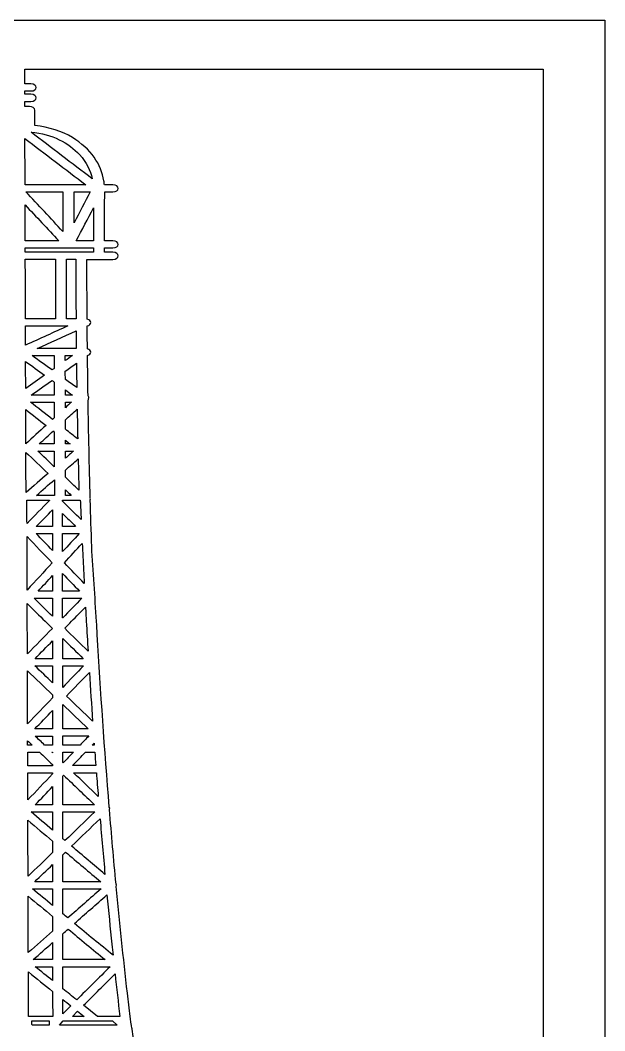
# Model space of a CAD drawing. Extents: x 385.5 to 423.8, y 888.2 to 956.4.
# Drawn here: x 404.67 to 423.77, y 923.4 to 956.45 of the extents above; entities that cross this region are included whole.
import ezdxf

# ---------------------------------------------------------------- set-up
doc = ezdxf.new("R2010")
doc.units = 0
doc.layers.add('Plan_1', color=7, linetype='CONTINUOUS')

msp = doc.modelspace()

# ---------------------------------------------------------------- linework, layer by layer
at = {"layer": 'Plan_1', "color": 7}
for p, q in [((385.51022, 956.445755), (423.77414, 956.445755)), ((423.77414, 956.445755), (423.77414, 888.181845)), ((404.81346, 954.839675), (421.75525, 954.839675)), ((404.81459, 954.838635), (404.81346, 954.839675)), ((404.81459, 954.835635), (404.81459, 954.838635)), ((421.75525, 954.839675), (421.75525, 889.787945)), ((405.0155, 954.362305), (404.81659, 954.362305)), ((404.81705, 954.131625), (405.0155, 954.131625)), ((405.0155, 954.022425), (404.81746, 954.022425)), ((404.81834, 953.792395), (405.0155, 953.792395)), ((404.96635, 953.620525), (404.81875, 953.620525)), ((405.14639, 953.000225), (405.14639, 953.505195)), ((404.81958, 952.576525), (404.81987, 952.576525)), ((406.60738, 952.050075), (406.60738, 952.050075)), ((406.80621, 951.065325), (404.82458, 951.065325)), ((407.68884, 951.062005), (407.41808, 951.062005)), ((404.84732, 950.834625), (406.06331, 950.834625)), ((406.06331, 950.834625), (406.06331, 949.536845)), ((406.06331, 950.834625), (406.06331, 950.834625)), ((406.42471, 949.823695), (406.42471, 950.834625)), ((406.42471, 950.834625), (406.95765, 950.834625)), ((406.95765, 950.834625), (406.95765, 950.834625)), ((407.42877, 950.831275), (407.68884, 950.831275)), ((404.82678, 950.408605), (404.82633, 950.408605)), ((407.0616, 950.310965), (407.0616, 949.235015)), ((407.0616, 950.310965), (407.0616, 950.310965)), ((407.42577, 949.231305), (407.42577, 950.456995)), ((405.92558, 949.235015), (404.82978, 949.235015)), ((404.8306, 949.004995), (407.06165, 949.004995)), ((407.0616, 949.235015), (406.49488, 949.235015)), ((407.68839, 949.231305), (407.42577, 949.231305)), ((407.42577, 948.858025), (407.42577, 949.001275)), ((407.42577, 949.001275), (407.68839, 949.001275)), ((407.0616, 948.861765), (404.83104, 948.861765)), ((407.0616, 948.951595), (407.0616, 948.951565)), ((407.0616, 948.951565), (407.0616, 948.861765)), ((407.68839, 948.858025), (407.42577, 948.858025)), ((404.83228, 948.630695), (405.81947, 948.630695)), ((405.81947, 948.630695), (405.81993, 948.630695)), ((405.81993, 948.630695), (405.81993, 946.679235)), ((406.1808, 946.679235), (406.1808, 948.630695)), ((406.1808, 948.630695), (406.48364, 948.630695)), ((406.48364, 948.630695), (406.48334, 948.630695)), ((406.84664, 948.627345), (407.68839, 948.627345)), ((405.81993, 946.679235), (404.83828, 946.679235)), ((406.49134, 946.679235), (406.1808, 946.679235)), ((404.83885, 946.449145), (404.83915, 946.449145)), ((404.83915, 946.449145), (406.22283, 946.449145)), ((406.49439, 946.290615), (406.49397, 946.290615)), ((406.49997, 945.709415), (405.21638, 945.709415)), ((405.05602, 945.478365), (405.0556, 945.478365)), ((405.0556, 945.478365), (405.05602, 945.478365)), ((405.05602, 945.478395), (405.78017, 945.478395)), ((405.05602, 945.478365), (405.05602, 945.478365)), ((405.78017, 945.478395), (405.78017, 945.478365)), ((405.78017, 945.478365), (405.78017, 945.062195)), ((406.1403, 945.478365), (406.37166, 945.478365)), ((406.1403, 945.315675), (406.1403, 945.478365)), ((406.1403, 945.478365), (406.1403, 945.478365)), ((404.84213, 945.284745), (404.84211, 945.284745)), ((406.50425, 945.228945), (406.50427, 945.228945)), ((405.77975, 944.613745), (405.78012, 944.613735)), ((406.14072, 944.190065), (406.14072, 944.355115)), ((406.14072, 944.355115), (406.14072, 944.355115)), ((405.78053, 944.190065), (405.02519, 944.190065)), ((406.37125, 944.190065), (406.14072, 944.190065)), ((404.84666, 943.715065), (404.84683, 943.715065)), ((404.99782, 943.960415), (405.78012, 943.960415)), ((404.99784, 943.960355), (404.99782, 943.960415)), ((405.78012, 943.960415), (405.78012, 943.960075)), ((405.78012, 943.960075), (405.78012, 943.589825)), ((406.14072, 943.960085), (406.33917, 943.960085)), ((406.14072, 943.777335), (406.14072, 943.960085)), ((406.14072, 943.960085), (406.14072, 943.960085)), ((406.5269, 943.729025), (406.52693, 943.729015)), ((405.78012, 943.589825), (405.78012, 943.446595)), ((406.14151, 943.374785), (406.1411, 943.375125)), ((406.14151, 943.071265), (406.14151, 943.374785)), ((405.78011, 942.989965), (405.78012, 942.989935)), ((406.14113, 942.591135), (406.14113, 942.709545)), ((406.14113, 942.709545), (406.14113, 942.709545)), ((405.23989, 942.360065), (405.78053, 942.360065)), ((405.78053, 942.591135), (405.28653, 942.591135)), ((405.78053, 942.360065), (405.78053, 941.845605)), ((405.78053, 942.360065), (405.78053, 942.360065)), ((406.29385, 942.591135), (406.14113, 942.591135)), ((406.14113, 942.360065), (406.41232, 942.360065)), ((406.14113, 942.123915), (406.14113, 942.360065)), ((406.14113, 942.360065), (406.14113, 942.360065)), ((404.85181, 942.316865), (404.85156, 942.316865)), ((406.55945, 942.100465), (406.55946, 942.100465)), ((405.78143, 941.420625), (405.78143, 940.909835)), ((405.78143, 941.420625), (405.78143, 941.420625)), ((406.14154, 940.909835), (406.14154, 941.088815)), ((406.14154, 941.088815), (406.14154, 941.088815)), ((404.88532, 940.750935), (405.61931, 940.750935)), ((404.88575, 940.750705), (404.88532, 940.750935)), ((405.78143, 940.909835), (405.19586, 940.909835)), ((405.61931, 940.750935), (405.62431, 940.745935)), ((406.05174, 940.720635), (406.05174, 940.750935)), ((406.05174, 940.750935), (406.62919, 940.750935)), ((406.32933, 940.909835), (406.14154, 940.909835)), ((405.72069, 940.434815), (405.72069, 939.892435)), ((405.72069, 940.434815), (405.72069, 940.434815)), ((406.05134, 940.318785), (406.05175, 940.318785)), ((405.72069, 939.892435), (405.19118, 939.892435)), ((406.47822, 939.892755), (406.05175, 939.892755)), ((404.88887, 939.559965), (404.88875, 939.559965)), ((405.18901, 939.662385), (405.72069, 939.662385)), ((405.18901, 939.662385), (405.18901, 939.662385)), ((406.05219, 939.662755), (406.5963, 939.662755)), ((406.05219, 939.072355), (406.05219, 939.662755)), ((406.05219, 939.662755), (406.05219, 939.662755)), ((406.69281, 939.340485), (406.69286, 939.340485)), ((405.72069, 938.285655), (405.72069, 938.285655)), ((406.05263, 937.778605), (406.05263, 938.350955)), ((406.05263, 938.350955), (406.05263, 938.350955)), ((404.89387, 937.815135), (404.89387, 937.815135)), ((404.89387, 937.815135), (404.89387, 937.815135)), ((405.7211, 937.778285), (405.25406, 937.778285)), ((406.60269, 937.778605), (406.05263, 937.778605)), ((405.11843, 937.548255), (405.72154, 937.548255)), ((405.11843, 937.548255), (405.11843, 937.548255)), ((405.72154, 937.548255), (405.72154, 936.955505)), ((406.05263, 937.548255), (406.68396, 937.548255)), ((406.05263, 937.548255), (406.05263, 937.548255)), ((404.89533, 937.369275), (404.89562, 937.369275)), ((406.79983, 937.257025), (406.79985, 937.257025)), ((405.48372, 936.791505), (405.48418, 936.791505)), ((406.05345, 936.903785), (406.05304, 936.903785)), ((406.82595, 936.791505), (406.82552, 936.791505)), ((405.72239, 936.155175), (405.72239, 936.069075)), ((406.05389, 936.231715), (406.05389, 936.231715)), ((405.72239, 936.069085), (405.72239, 935.569555)), ((405.72239, 936.069075), (405.72239, 936.069085)), ((405.72239, 935.569555), (405.1492, 935.569555)), ((406.7284, 935.569205), (406.05433, 935.569205)), ((404.90216, 935.178235), (404.90245, 935.178235)), ((405.14235, 935.338505), (405.72239, 935.338505)), ((405.72239, 935.338505), (405.72239, 935.338505)), ((406.05433, 935.338505), (406.73785, 935.338505)), ((406.05433, 934.630705), (406.05433, 935.338505)), ((406.05433, 935.338505), (406.05433, 935.338505)), ((406.92561, 935.121055), (406.92561, 935.121055)), ((405.72285, 934.392185), (405.72285, 934.288035)), ((405.7228, 933.875325), (405.7228, 933.875325)), ((406.05474, 933.272705), (406.05474, 934.074725)), ((406.05474, 934.074725), (406.05474, 934.074725)), ((405.72321, 933.272705), (405.14112, 933.272705)), ((406.89175, 933.272705), (406.05474, 933.272705)), ((404.90888, 932.884795), (404.90888, 932.884795)), ((405.1518, 933.042025), (405.72321, 933.042025)), ((405.72321, 933.042025), (405.72321, 932.745955)), ((405.72321, 933.042025), (405.72321, 933.042025)), ((406.05474, 933.042345), (406.90718, 933.042345)), ((406.05474, 933.042345), (406.05474, 933.042345)), ((407.08288, 932.810255), (407.08258, 932.810255)), ((405.05385, 932.746325), (404.9093, 932.746325)), ((404.91043, 932.515575), (405.29497, 932.515575)), ((405.29497, 932.515575), (405.29466, 932.515595)), ((405.72321, 932.745955), (405.46149, 932.745955)), ((405.70225, 932.515595), (405.72325, 932.515595)), ((405.70225, 932.515595), (405.70225, 932.515595)), ((405.72325, 932.515595), (405.72325, 932.495495)), ((406.62491, 932.746275), (406.05518, 932.746275)), ((406.05518, 932.515595), (406.40506, 932.515595)), ((406.05523, 932.515245), (406.05518, 932.515595)), ((406.05523, 932.178025), (406.05523, 932.515245)), ((406.80112, 932.515925), (407.10396, 932.515925)), ((407.08758, 932.746255), (407.02168, 932.746255)), ((407.10396, 932.515925), (407.10393, 932.515925)), ((405.7237, 932.072205), (404.91143, 932.072205)), ((404.91186, 931.841535), (404.91231, 931.841505)), ((404.91231, 931.841505), (405.72411, 931.841505)), ((405.7237, 932.105205), (405.7237, 932.072205)), ((405.72411, 931.841505), (405.72411, 931.802405)), ((407.13733, 932.072545), (406.37854, 932.072545)), ((406.40717, 931.841505), (407.15527, 931.841505)), ((406.40718, 931.841505), (406.40717, 931.841505)), ((406.05533, 931.733455), (406.05531, 931.733465)), ((405.7237, 931.386205), (405.7237, 931.386205)), ((405.02053, 930.559715), (405.72411, 930.559715)), ((405.02053, 930.559715), (405.02053, 930.559715)), ((405.72411, 930.790045), (405.15482, 930.790045)), ((405.72411, 930.559715), (405.72411, 929.964895)), ((406.05555, 930.559745), (406.05559, 930.559715)), ((406.05559, 930.559715), (407.10007, 930.559715)), ((407.09883, 930.790035), (406.05602, 930.790035)), ((404.91668, 930.286095), (404.91697, 930.286095)), ((405.72491, 929.603495), (405.72491, 929.231945)), ((406.05559, 929.159115), (406.056, 929.159445)), ((406.1467, 929.246845), (406.14669, 929.246895)), ((406.34599, 929.439495), (406.34599, 929.439495)), ((405.72455, 928.839925), (405.72455, 928.274395)), ((405.72455, 928.839925), (405.72455, 928.839925)), ((404.92209, 928.623845), (404.92168, 928.623845)), ((405.72455, 928.274395), (405.13898, 928.274395)), ((407.29816, 928.274065), (406.056, 928.274065)), ((405.0667, 928.044025), (405.72499, 928.044025)), ((405.0667, 928.044025), (405.0667, 928.044025)), ((405.72499, 928.044025), (405.72499, 927.501625)), ((406.05644, 928.043715), (407.30712, 928.043715)), ((406.05644, 928.043715), (406.05644, 928.043715)), ((404.92384, 927.805535), (404.92428, 927.805535)), ((406.43839, 926.913335), (406.43843, 926.913335)), ((406.22924, 926.729895), (406.22924, 926.729895)), ((405.7254, 926.288545), (405.7254, 925.729815)), ((405.7254, 926.288545), (405.7254, 926.288545)), ((405.7254, 925.729815), (405.08851, 925.729815)), ((407.44357, 925.729535), (406.05729, 925.729535)), ((404.93182, 925.326595), (404.93154, 925.326595)), ((405.15397, 925.499445), (405.7254, 925.499445)), ((405.15397, 925.499445), (405.15397, 925.499445)), ((406.05731, 925.498785), (407.60141, 925.498785)), ((406.05731, 924.778395), (406.05731, 925.498785)), ((406.05731, 925.498785), (406.05731, 925.498785)), ((407.76652, 925.261945), (407.76652, 925.261945)), ((406.05775, 924.428255), (406.05775, 924.428305)), ((406.05775, 924.375555), (406.05775, 924.428255)), ((406.05775, 923.962135), (406.05775, 924.375555)), ((407.19207, 923.872935), (406.73615, 924.236695)), ((405.72669, 923.872935), (404.93582, 923.872935)), ((406.37125, 923.872935), (406.54151, 924.042415)), ((406.75368, 923.872935), (406.37125, 923.872935)), ((406.37125, 923.872935), (406.37125, 923.872935)), ((406.54151, 924.042415), (406.75368, 923.872935)), ((407.92434, 923.872935), (407.19207, 923.872935)), ((405.04059, 923.723915), (405.61419, 923.723915)), ((405.0406, 923.723885), (405.04059, 923.723915)), ((405.59969, 923.584015), (405.0522, 923.584015)), ((405.61419, 923.723915), (405.61419, 923.601715)), ((405.95334, 923.584065), (406.06797, 923.723935)), ((407.8388, 923.584065), (405.95334, 923.584065)), ((406.06797, 923.723935), (407.67753, 923.723935)), ((407.67753, 923.723935), (407.8388, 923.584065))]:
    msp.add_line(p, q, dxfattribs=at)
for points in [[(404.81659, 954.362305), (404.81615, 954.519535), (404.81574, 954.677775), (404.81459, 954.835635)], [(405.0155, 954.131625), (405.24815, 954.131625), (405.24815, 954.362305), (405.0155, 954.362305)], [(404.81746, 954.022425), (404.81746, 954.058825), (404.81746, 954.095225), (404.81705, 954.131625)], [(405.0155, 953.792395), (405.24815, 953.792395), (405.24815, 954.022425), (405.0155, 954.022425)], [(404.81875, 953.620525), (404.81875, 953.677725), (404.81834, 953.735185), (404.81834, 953.792395)], [(405.14639, 953.505195), (405.14639, 953.567795), (405.06429, 953.620525), (404.96635, 953.620525)], [(406.3731, 952.608205), (406.03222, 952.814425), (405.60576, 952.953585), (405.14639, 953.000225)], [(407.02055, 951.259975), (406.35372, 951.767305), (405.68732, 952.275005), (405.02012, 952.782335)], [(405.02012, 952.782335), (405.70658, 952.730235), (406.25878, 952.427435), (406.60738, 952.050075)], [(407.40138, 951.199105), (407.31628, 951.723455), (406.97749, 952.241725), (406.3731, 952.608205)], [(404.82458, 951.065325), (404.82358, 951.568845), (404.82158, 952.073025), (404.81958, 952.576525)], [(404.81987, 952.576525), (405.48184, 952.073025), (406.14386, 951.568845), (406.80621, 951.065325)], [(406.60738, 952.050075), (406.83361, 951.805445), (406.96063, 951.536625), (407.02055, 951.259975)], [(407.41808, 951.062005), (407.41408, 951.107605), (407.40908, 951.153505), (407.40138, 951.199105)], [(407.68884, 950.831275), (407.9219, 950.831275), (407.9219, 951.062005), (407.68884, 951.062005)], [(406.06331, 949.536845), (405.65827, 949.970035), (405.25277, 950.402165), (404.84732, 950.834625)], [(406.95765, 950.834625), (406.78018, 950.497755), (406.60223, 950.160565), (406.42471, 949.823695)], [(407.42577, 950.456995), (407.42577, 950.580855), (407.42877, 950.706385), (407.42877, 950.831275)], [(404.82633, 950.408605), (405.19249, 950.017295), (405.55903, 949.625975), (405.92558, 949.235015)], [(404.82978, 949.235015), (404.82878, 949.626305), (404.82778, 950.017295), (404.82678, 950.408605)], [(406.49488, 949.235015), (406.68354, 949.593665), (406.87301, 949.952335), (407.0616, 950.310965)], [(404.83104, 948.861765), (404.83104, 948.909065), (404.8306, 948.957065), (404.8306, 949.004995)], [(407.06165, 949.004995), (407.06165, 948.987295), (407.06165, 948.969295), (407.0616, 948.951595)], [(407.68839, 949.001275), (407.9215, 949.001275), (407.9215, 949.231305), (407.68839, 949.231305)], [(407.68839, 948.627345), (407.9215, 948.627345), (407.9215, 948.858025), (407.68839, 948.858025)], [(404.83828, 946.679235), (404.83628, 947.329815), (404.83428, 947.980095), (404.83228, 948.630695)], [(406.48334, 948.630695), (406.48378, 947.980095), (406.48634, 947.329815), (406.49134, 946.679235)], [(406.85464, 946.670435), (406.84964, 947.322725), (406.84664, 947.975045), (406.84664, 948.627345)], [(406.85564, 946.451295), (407.00836, 946.483895), (407.00746, 946.638785), (406.85464, 946.670435)], [(404.84085, 945.819995), (404.84042, 946.029965), (404.83985, 946.239235), (404.83885, 946.449145)], [(406.22283, 946.449145), (405.76217, 946.239195), (405.30151, 946.029925), (404.84085, 945.819995)], [(406.85664, 946.242015), (406.85622, 946.311715), (406.85581, 946.381495), (406.85564, 946.451295)], [(405.21638, 945.709415), (405.64239, 945.903045), (406.06839, 946.096685), (406.49439, 946.290615)], [(406.49397, 946.290615), (406.49597, 946.097015), (406.49697, 945.903365), (406.49997, 945.709415)], [(406.86264, 945.698245), (406.85964, 945.879615), (406.85864, 946.060625), (406.85664, 946.242015)], [(406.86464, 945.483525), (407.00489, 945.519225), (407.00448, 945.663175), (406.86264, 945.698245)], [(405.70787, 945.011195), (405.49057, 945.167025), (405.27332, 945.322525), (405.05602, 945.478395)], [(406.37166, 945.478365), (406.29466, 945.424265), (406.21727, 945.369795), (406.1403, 945.315675)], [(406.88304, 944.161875), (406.87604, 944.602525), (406.87024, 945.042825), (406.86464, 945.483525)], [(404.84211, 945.284745), (405.04914, 945.136735), (405.25617, 944.988695), (405.46317, 944.840015)], [(404.84513, 944.406145), (404.84413, 944.699115), (404.84313, 944.991765), (404.84213, 945.284745)], [(405.78017, 945.062195), (405.75577, 945.045195), (405.73227, 945.028195), (405.70787, 945.011195)], [(406.14028, 944.973395), (406.26171, 945.058495), (406.3832, 945.143865), (406.50425, 945.228945)], [(406.50427, 945.228945), (406.50727, 944.963865), (406.51127, 944.698135), (406.51537, 944.433385)], [(405.46317, 944.840015), (405.25658, 944.696085), (405.05084, 944.551135), (404.84513, 944.406145)], [(406.14069, 944.701535), (406.14069, 944.792035), (406.14028, 944.882915), (406.14028, 944.973395)], [(406.51537, 944.433385), (406.39046, 944.522485), (406.26519, 944.611695), (406.14069, 944.701535)], [(405.02519, 944.190065), (405.25228, 944.349665), (405.47859, 944.508585), (405.70485, 944.667145)], [(405.70485, 944.667145), (405.73005, 944.649445), (405.75535, 944.631345), (405.77975, 944.613745)], [(405.78012, 944.613735), (405.78012, 944.472865), (405.78053, 944.331645), (405.78053, 944.190065)], [(406.14072, 944.355115), (406.21722, 944.300015), (406.2947, 944.245215), (406.37125, 944.190065)], [(406.90054, 944.075075), (406.91384, 944.103675), (406.90554, 944.135275), (406.88304, 944.161875)], [(406.88514, 944.021675), (406.89624, 944.038675), (406.90144, 944.056375), (406.90054, 944.075075)], [(406.95574, 940.819675), (406.92624, 941.887145), (406.90264, 942.953895), (406.88514, 944.021675)], [(404.85066, 942.594185), (404.84981, 942.967465), (404.84866, 943.341765), (404.84666, 943.715065)], [(404.84683, 943.715065), (405.06838, 943.543195), (405.28954, 943.371035), (405.51068, 943.199195)], [(405.72452, 943.395495), (405.48242, 943.583655), (405.24035, 943.771825), (404.99784, 943.960355)], [(406.33917, 943.960085), (406.27327, 943.898885), (406.207, 943.838565), (406.14072, 943.777335)], [(406.1411, 943.375125), (406.26943, 943.492875), (406.39818, 943.611295), (406.5269, 943.729025)], [(406.52693, 943.729015), (406.53293, 943.405045), (406.53853, 943.080425), (406.54573, 942.756845)], [(405.78012, 943.446595), (405.76172, 943.429595), (405.74292, 943.412595), (405.72452, 943.395495)], [(405.51068, 943.199195), (405.29083, 942.997745), (405.07054, 942.796315), (404.85066, 942.594185)], [(406.54573, 942.756845), (406.411, 942.861315), (406.27582, 942.966815), (406.14151, 943.071265)], [(405.28653, 942.591135), (405.44051, 942.732035), (405.59444, 942.873915), (405.74891, 943.014765)], [(405.74891, 943.014765), (405.75921, 943.006765), (405.76991, 942.998465), (405.78011, 942.989965)], [(405.78012, 942.989935), (405.78053, 942.857565), (405.78053, 942.724185), (405.78053, 942.591135)], [(406.14113, 942.709545), (406.19203, 942.670045), (406.24297, 942.630645), (406.29385, 942.591135)], [(405.78053, 941.845605), (405.6009, 942.017455), (405.4204, 942.188935), (405.23989, 942.360065)], [(406.41232, 942.360065), (406.32202, 942.281065), (406.23141, 942.202865), (406.14113, 942.123915)], [(404.85156, 942.316865), (405.09237, 942.087535), (405.33318, 941.858185), (405.57441, 941.628835)], [(404.85581, 941.002055), (404.85481, 941.440685), (404.85281, 941.878245), (404.85181, 942.316865)], [(406.14153, 941.735665), (406.28096, 941.857165), (406.41999, 941.978985), (406.55945, 942.100465)], [(406.55946, 942.100465), (406.56746, 941.759535), (406.57616, 941.419585), (406.58556, 941.079285)], [(406.14161, 941.501585), (406.14161, 941.579885), (406.14161, 941.657415), (406.14153, 941.735665)], [(405.57441, 941.628835), (405.33488, 941.420625), (405.09539, 941.211335), (404.85581, 941.002055)], [(405.19586, 940.909835), (405.39092, 941.080315), (405.58597, 941.250095), (405.78143, 941.420625)], [(406.58556, 941.079285), (406.43755, 941.220185), (406.28962, 941.360365), (406.14161, 941.501585)], [(406.14154, 941.088815), (406.20444, 941.029215), (406.26689, 940.969715), (406.32933, 940.909835)], [(404.88775, 939.990525), (404.8869, 940.244005), (404.88575, 940.497205), (404.88575, 940.750705)], [(405.62431, 940.745935), (405.37877, 940.494135), (405.13368, 940.242305), (404.88775, 939.990525)], [(406.65699, 940.116285), (406.45555, 940.317735), (406.25323, 940.519165), (406.05174, 940.720635)], [(406.62919, 940.750935), (406.63819, 940.539285), (406.64759, 940.327985), (406.65699, 940.116285)], [(406.95674, 940.766975), (406.96174, 940.783975), (406.96174, 940.802775), (406.95574, 940.819675)], [(407.00384, 939.232345), (406.98674, 939.743795), (406.97094, 940.255525), (406.95674, 940.766975)], [(405.19118, 939.892435), (405.36782, 940.073805), (405.54402, 940.254155), (405.72069, 940.434815)], [(406.05175, 939.892755), (406.05134, 940.034675), (406.05134, 940.177235), (406.05134, 940.318785)], [(406.05175, 940.318785), (406.1942, 940.176885), (406.33659, 940.034305), (406.47822, 939.892755)], [(404.88875, 939.559965), (405.16378, 939.274135), (405.43793, 938.988985), (405.71253, 938.703155)], [(404.89387, 937.815135), (404.89187, 938.396885), (404.89087, 938.978575), (404.88887, 939.559965)], [(405.7211, 939.108415), (405.54361, 939.292815), (405.36609, 939.477285), (405.18901, 939.662385)], [(405.72069, 939.662385), (405.72069, 939.477285), (405.7211, 939.292815), (405.7211, 939.108415)], [(406.5963, 939.662755), (406.4149, 939.466075), (406.23357, 939.269055), (406.05219, 939.072355)], [(406.10856, 938.705845), (406.3032, 938.917165), (406.49781, 939.128795), (406.69281, 939.340485)], [(406.69286, 939.340485), (406.70656, 939.046815), (406.72106, 938.753185), (406.73566, 938.459505)], [(407.15911, 936.788495), (407.11331, 937.603095), (407.04151, 938.420775), (407.00384, 939.232345)], [(405.71253, 938.703155), (405.4394, 938.407235), (405.167, 938.110735), (404.89387, 937.815135)], [(406.75786, 938.031085), (406.54143, 938.256355), (406.32503, 938.481285), (406.10856, 938.705845)], [(406.73566, 938.459505), (406.74266, 938.316955), (406.75066, 938.174375), (406.75786, 938.031085)], [(405.25406, 937.778285), (405.40933, 937.948065), (405.56542, 938.116855), (405.72069, 938.285655)], [(405.72069, 938.285655), (405.72069, 938.116855), (405.7211, 937.947735), (405.7211, 937.778285)], [(406.05263, 938.350955), (406.23571, 938.160385), (406.4192, 937.969205), (406.60269, 937.778605)], [(405.72154, 936.955505), (405.52095, 937.152875), (405.31946, 937.350575), (405.11843, 937.548255)], [(406.05304, 936.903785), (406.05304, 937.118505), (406.05263, 937.332855), (406.05263, 937.548255)], [(406.68396, 937.548255), (406.47397, 937.332855), (406.26352, 937.118155), (406.05345, 936.903785)], [(404.89733, 936.791505), (404.89648, 936.983775), (404.89633, 937.176705), (404.89533, 937.369275)], [(404.89562, 937.369275), (405.09153, 937.176335), (405.28743, 936.983405), (405.48372, 936.791505)], [(406.34432, 936.791505), (406.49614, 936.946345), (406.64801, 937.101525), (406.79983, 937.257025)], [(406.79985, 937.257025), (406.80785, 937.101155), (406.81695, 936.946345), (406.82595, 936.791505)], [(404.90033, 935.724725), (404.89948, 936.080345), (404.89833, 936.435905), (404.89733, 936.791505)], [(405.48418, 936.791505), (405.56248, 936.714905), (405.64069, 936.637355), (405.71899, 936.560805)], [(406.12105, 936.562825), (406.19545, 936.639425), (406.26988, 936.715275), (406.34432, 936.791505)], [(406.82552, 936.791505), (406.84392, 936.466205), (406.86272, 936.140905), (406.88282, 935.815275)], [(407.18351, 936.357015), (407.17451, 936.500925), (407.16721, 936.644545), (407.15911, 936.788495)], [(405.71899, 936.560805), (405.44612, 936.281775), (405.1732, 936.003095), (404.90033, 935.724725)], [(406.88282, 935.815275), (406.62917, 936.064655), (406.37512, 936.314105), (406.12105, 936.562825)], [(405.1492, 935.569555), (405.33998, 935.764895), (405.53074, 935.959875), (405.72239, 936.155175)], [(406.05389, 936.231715), (406.27886, 936.010885), (406.50384, 935.790055), (406.7284, 935.569205)], [(406.05433, 935.569205), (406.05389, 935.790035), (406.05389, 936.010865), (406.05389, 936.231715)], [(407.57743, 930.718335), (407.42342, 932.596985), (407.29385, 934.477015), (407.18351, 936.357015)], [(404.90716, 933.443505), (404.90516, 934.021855), (404.90416, 934.600245), (404.90216, 935.178235)], [(404.90245, 935.178235), (405.17575, 934.916225), (405.44952, 934.654575), (405.72285, 934.392185)], [(405.7228, 934.782505), (405.52945, 934.968305), (405.33571, 935.153405), (405.14235, 935.338505)], [(405.72239, 935.338505), (405.7228, 935.153405), (405.7228, 934.968285), (405.7228, 934.782505)], [(406.73785, 935.338505), (406.50984, 935.103055), (406.28188, 934.866535), (406.05433, 934.630705)], [(406.17795, 934.346605), (406.42687, 934.604835), (406.67626, 934.863135), (406.92561, 935.121055)], [(406.92561, 935.121055), (406.95941, 934.590215), (406.99451, 934.059735), (407.03126, 933.529275)], [(405.72285, 934.288035), (405.45083, 934.006675), (405.17923, 933.724885), (404.90716, 933.443505)], [(407.03126, 933.529275), (406.74684, 933.801825), (406.46238, 934.074035), (406.17795, 934.346605)], [(405.14112, 933.272705), (405.3353, 933.473805), (405.52904, 933.674555), (405.7228, 933.875325)], [(405.7228, 933.875325), (405.72321, 933.674555), (405.72321, 933.473455), (405.72321, 933.272705)], [(406.05474, 934.074725), (406.33358, 933.807275), (406.6125, 933.540135), (406.89175, 933.272705)], [(404.90888, 932.884795), (404.95758, 932.838895), (405.00548, 932.792295), (405.05385, 932.746325)], [(404.9093, 932.746325), (404.9093, 932.792225), (404.9093, 932.838825), (404.90888, 932.884795)], [(405.46149, 932.745955), (405.35839, 932.844655), (405.25532, 932.943305), (405.1518, 933.042025)], [(406.05518, 932.746275), (406.05518, 932.844975), (406.05474, 932.943655), (406.05474, 933.042345)], [(406.90718, 933.042345), (406.81308, 932.943645), (406.71897, 932.844995), (406.62491, 932.746275)], [(407.02168, 932.746255), (407.04218, 932.767755), (407.06228, 932.788855), (407.08288, 932.810255)], [(407.08258, 932.810255), (407.08458, 932.788855), (407.08558, 932.767755), (407.08758, 932.746255)], [(404.91143, 932.072205), (404.91102, 932.219855), (404.91061, 932.367535), (404.91043, 932.515575)], [(405.29466, 932.515595), (405.43796, 932.378825), (405.58041, 932.242005), (405.7237, 932.105205)], [(405.72325, 932.495495), (405.71625, 932.501495), (405.70915, 932.508795), (405.70225, 932.515595)], [(406.40506, 932.515595), (406.29303, 932.398525), (406.18179, 932.281825), (406.06973, 932.164425)], [(406.37854, 932.072545), (406.51927, 932.220225), (406.66042, 932.367885), (406.80112, 932.515925)], [(407.10393, 932.515925), (407.11503, 932.368245), (407.12613, 932.220595), (407.13733, 932.072545)], [(406.06973, 932.164425), (406.06473, 932.168425), (406.06073, 932.173425), (406.05523, 932.178025)], [(404.91486, 930.954775), (404.91401, 931.250125), (404.91286, 931.546155), (404.91186, 931.841535)], [(405.72411, 931.802405), (405.45423, 931.519605), (405.18476, 931.237555), (404.91486, 930.954775)], [(407.21647, 931.067045), (406.94656, 931.325305), (406.67665, 931.583615), (406.40718, 931.841505)], [(407.15527, 931.841505), (407.17537, 931.583245), (407.19547, 931.325305), (407.21647, 931.067045)], [(406.05531, 931.733465), (406.06431, 931.743465), (406.07361, 931.752365), (406.08301, 931.761865)], [(406.05602, 930.790035), (406.05602, 931.104465), (406.05602, 931.418865), (406.05533, 931.733455)], [(406.08301, 931.761865), (406.42133, 931.437895), (406.76009, 931.113985), (407.09883, 930.790035)], [(405.15482, 930.790045), (405.34431, 930.988755), (405.53421, 931.187495), (405.7237, 931.386205)], [(405.7237, 931.386205), (405.7237, 931.187495), (405.72411, 930.988755), (405.72411, 930.790045)], [(405.72411, 929.964895), (405.48972, 930.162925), (405.25488, 930.361345), (405.02053, 930.559715)], [(406.05594, 929.684875), (406.05594, 929.976495), (406.05552, 930.268105), (406.05555, 930.559745)], [(407.10007, 930.559715), (406.77673, 930.247325), (406.45296, 929.935315), (406.12954, 929.622575)], [(407.58343, 930.638035), (407.59453, 930.663935), (407.59243, 930.694835), (407.57743, 930.718335)], [(407.79854, 928.201655), (407.72204, 929.013555), (407.65012, 929.825455), (407.58343, 930.638035)], [(404.92168, 928.623845), (404.91968, 929.177825), (404.91868, 929.732145), (404.91668, 930.286095)], [(404.91697, 930.286095), (405.18603, 930.058775), (405.4555, 929.831145), (405.72491, 929.603495)], [(406.34599, 929.439495), (406.65609, 929.738925), (406.9662, 930.038395), (407.27632, 930.337805)], [(407.27632, 930.337805), (407.32772, 929.731245), (407.38107, 929.124335), (407.43669, 928.518085)], [(406.12954, 929.622575), (406.10474, 929.643375), (406.08034, 929.664075), (406.05594, 929.684875)], [(405.72491, 929.231945), (405.45717, 928.974015), (405.18986, 928.715725), (404.92253, 928.457465)], [(406.056, 928.274065), (406.056, 928.569415), (406.05559, 928.864115), (406.05559, 929.159115)], [(406.056, 929.159445), (406.0864, 929.188745), (406.1163, 929.217945), (406.1467, 929.246845)], [(406.14669, 929.246895), (406.53082, 928.922605), (406.91447, 928.598675), (407.29816, 928.274065)], [(407.43669, 928.518085), (407.07329, 928.825215), (406.70988, 929.132365), (406.34599, 929.439495)], [(405.13898, 928.274395), (405.33447, 928.463245), (405.52906, 928.651425), (405.72455, 928.839925)], [(404.92253, 928.457465), (404.92253, 928.512965), (404.92209, 928.568395), (404.92209, 928.623845)], [(407.80554, 928.126155), (407.81584, 928.151255), (407.81354, 928.176855), (407.79854, 928.201655)], [(405.72499, 927.501625), (405.50555, 927.682295), (405.28614, 927.863345), (405.0667, 928.044025)], [(406.05688, 927.228415), (406.05644, 927.500165), (406.05644, 927.771965), (406.05644, 928.043715)], [(407.30712, 928.043715), (406.94565, 927.726585), (406.58381, 927.409095), (406.22242, 927.092295)], [(406.43843, 926.913335), (406.79259, 927.224005), (407.14673, 927.534665), (407.50091, 927.845335)], [(407.50091, 927.845335), (407.55271, 927.307015), (407.60656, 926.769055), (407.66298, 926.231065)], [(408.16997, 924.630835), (408.03654, 925.795605), (407.91547, 926.960725), (407.80554, 928.126155)], [(404.92984, 925.958535), (404.92784, 926.573945), (404.92584, 927.189755), (404.92384, 927.805535)], [(404.92428, 927.805535), (405.19118, 927.585365), (405.4581, 927.365565), (405.7254, 927.145065)], [(406.22242, 927.092295), (406.16722, 927.137595), (406.11206, 927.183195), (406.05688, 927.228415)], [(405.7254, 927.145065), (405.7254, 926.982045), (405.72581, 926.819415), (405.72581, 926.656395)], [(407.70058, 925.873105), (407.27971, 926.219855), (406.85883, 926.566545), (406.43839, 926.913335)], [(405.72581, 926.656395), (405.46064, 926.423995), (405.19504, 926.191245), (404.92984, 925.958535)], [(406.05688, 926.578485), (406.11458, 926.628885), (406.17192, 926.679545), (406.22924, 926.729895)], [(406.05729, 925.729535), (406.05688, 926.012285), (406.05688, 926.295755), (406.05688, 926.578485)], [(406.22924, 926.729895), (406.63387, 926.396435), (407.03894, 926.062965), (407.44357, 925.729535)], [(405.08851, 925.729815), (405.30064, 925.915965), (405.51323, 926.102045), (405.7254, 926.288545)], [(407.66298, 926.231065), (407.67538, 926.111635), (407.68818, 925.992535), (407.70058, 925.873105)], [(404.93154, 925.326595), (405.1963, 925.115265), (405.46149, 924.903965), (405.72623, 924.692685)], [(404.93582, 923.872935), (404.93482, 924.357495), (404.93282, 924.842085), (404.93182, 925.326595)], [(405.72581, 925.043145), (405.53506, 925.195245), (405.34475, 925.347325), (405.15397, 925.499445)], [(405.7254, 925.499445), (405.72581, 925.347365), (405.72581, 925.195265), (405.72581, 925.043145)], [(407.60141, 925.498785), (407.2387, 925.137395), (406.876, 924.776365), (406.51241, 924.415015)], [(406.73615, 924.236695), (407.07962, 924.578685), (407.42304, 924.919965), (407.76652, 925.261945)], [(407.76652, 925.261945), (407.81702, 924.798815), (407.86962, 924.335735), (407.92434, 923.872935)], [(405.72623, 924.692685), (405.72623, 924.419415), (405.72669, 924.146205), (405.72669, 923.872935)], [(406.51241, 924.415015), (406.36059, 924.536115), (406.20872, 924.657265), (406.05731, 924.778395)], [(408.25807, 923.870325), (408.22807, 924.123825), (408.19857, 924.377355), (408.16997, 924.630835)], [(406.05775, 924.428305), (406.14415, 924.359205), (406.23097, 924.290155), (406.31782, 924.221085)], [(406.31782, 924.221085), (406.23102, 924.134985), (406.14458, 924.048225), (406.05775, 923.962135)], [(408.31577, 923.494325), (408.30547, 923.570225), (408.26827, 923.794475), (408.25807, 923.870325)], [(405.0522, 923.584015), (405.0482, 923.630615), (405.0442, 923.677215), (405.0406, 923.723885)], [(405.61419, 923.601715), (405.60919, 923.595715), (405.60419, 923.589415), (405.59969, 923.584015)], [(408.32177, 923.453825), (408.32277, 923.467125), (408.32136, 923.481025), (408.31577, 923.494325)], [(408.91372, 919.654325), (408.68319, 920.917425), (408.49074, 922.184255), (408.32177, 923.453825)]]:
    msp.add_open_spline(points, degree=3, dxfattribs=at)

doc.saveas('drawing.dxf')
